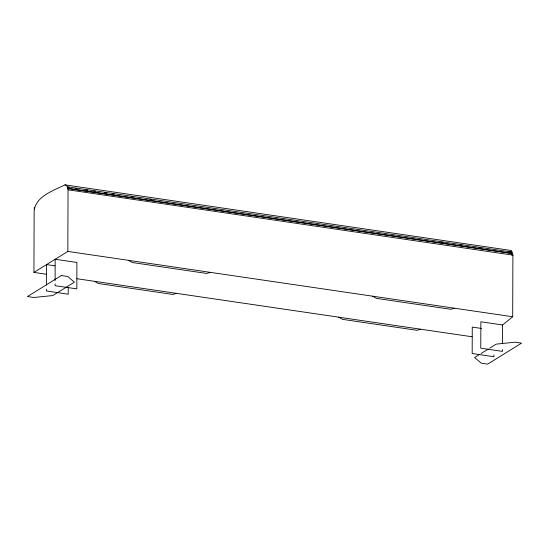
<?xml version="1.0" encoding="UTF-8"?>
<svg xmlns="http://www.w3.org/2000/svg" width="549" height="549" viewBox="0 0 549 549"><rect width="100%" height="100%" fill="white"/><g stroke="black" fill="none" stroke-linecap="round" stroke-linejoin="round"><path stroke-width="0.82" d="M46.548 274.28L33.928 272.428L34.141 210.795C35.685 196.247 53.809 190.455 64.995 184.876L511.38 250.529L512.594 253.034L512.903 255.127L512.691 316.752L502.596 324.967L480.862 321.776L480.773 348.19L502.5 351.381L502.507 349.679M46.493 289.302L46.487 291.004L68.22 294.195L68.241 287.381M46.507 285.041L46.583 264.591L54.941 265.819M55.092 283.977L55.085 285.679L76.819 288.87L76.908 262.456L55.175 259.265L55.106 280.566M33.928 272.428L67.829 251.428L68.042 189.803L66.957 186.118L66.058 185.137L64.995 184.876M68.049 188.259L68.055 186.9L511.634 252.039L511.634 253.391L67.781 188.424L511.634 253.391M493.908 355.004L493.908 356.706L472.174 353.515L472.264 327.101L481.459 328.446M502.527 343.708L502.596 324.967M34.752 207.529L34.155 207.899L34.415 209.087M68.055 186.9L67.458 187.271L69.153 187.518M511.044 252.41L511.634 252.039L510.543 251.25L510.508 251.682L509.081 251.662M479.661 354.38L474.617 357.509L481.26 363.184L487.649 364.124L521.55 343.132L515.161 342.192L496.234 344.12L489.749 348.135M481.102 353.487L488.308 349.027M210.493 272.379L206.65 273.443L132.254 262.518L128.425 260.329M176.593 293.372L172.75 294.436L98.353 283.51L94.524 281.321M454.654 308.229L450.811 309.293L376.415 298.368L372.586 296.179M420.754 329.228L416.911 330.285L342.514 319.36L338.685 317.178M75.089 188.389L76.791 188.643M86.118 190.009L87.813 190.263M93.749 191.134L95.451 191.381M104.777 192.754L106.472 193.001M112.408 193.872L114.11 194.12M131.067 196.611L132.769 196.858M149.726 199.349L151.428 199.603M441.492 242.191L443.187 242.445M460.151 244.936L461.846 245.183M478.81 247.674L480.505 247.922M68.042 189.803L512.903 255.127M67.829 251.428L512.691 316.752M76.826 278.72L472.058 336.757M511.366 253.556L511.627 254.935M61.351 275.557L27.45 296.549L33.839 297.489L52.766 295.561L74.383 282.172L67.74 276.497L61.351 275.557"/></g></svg>
